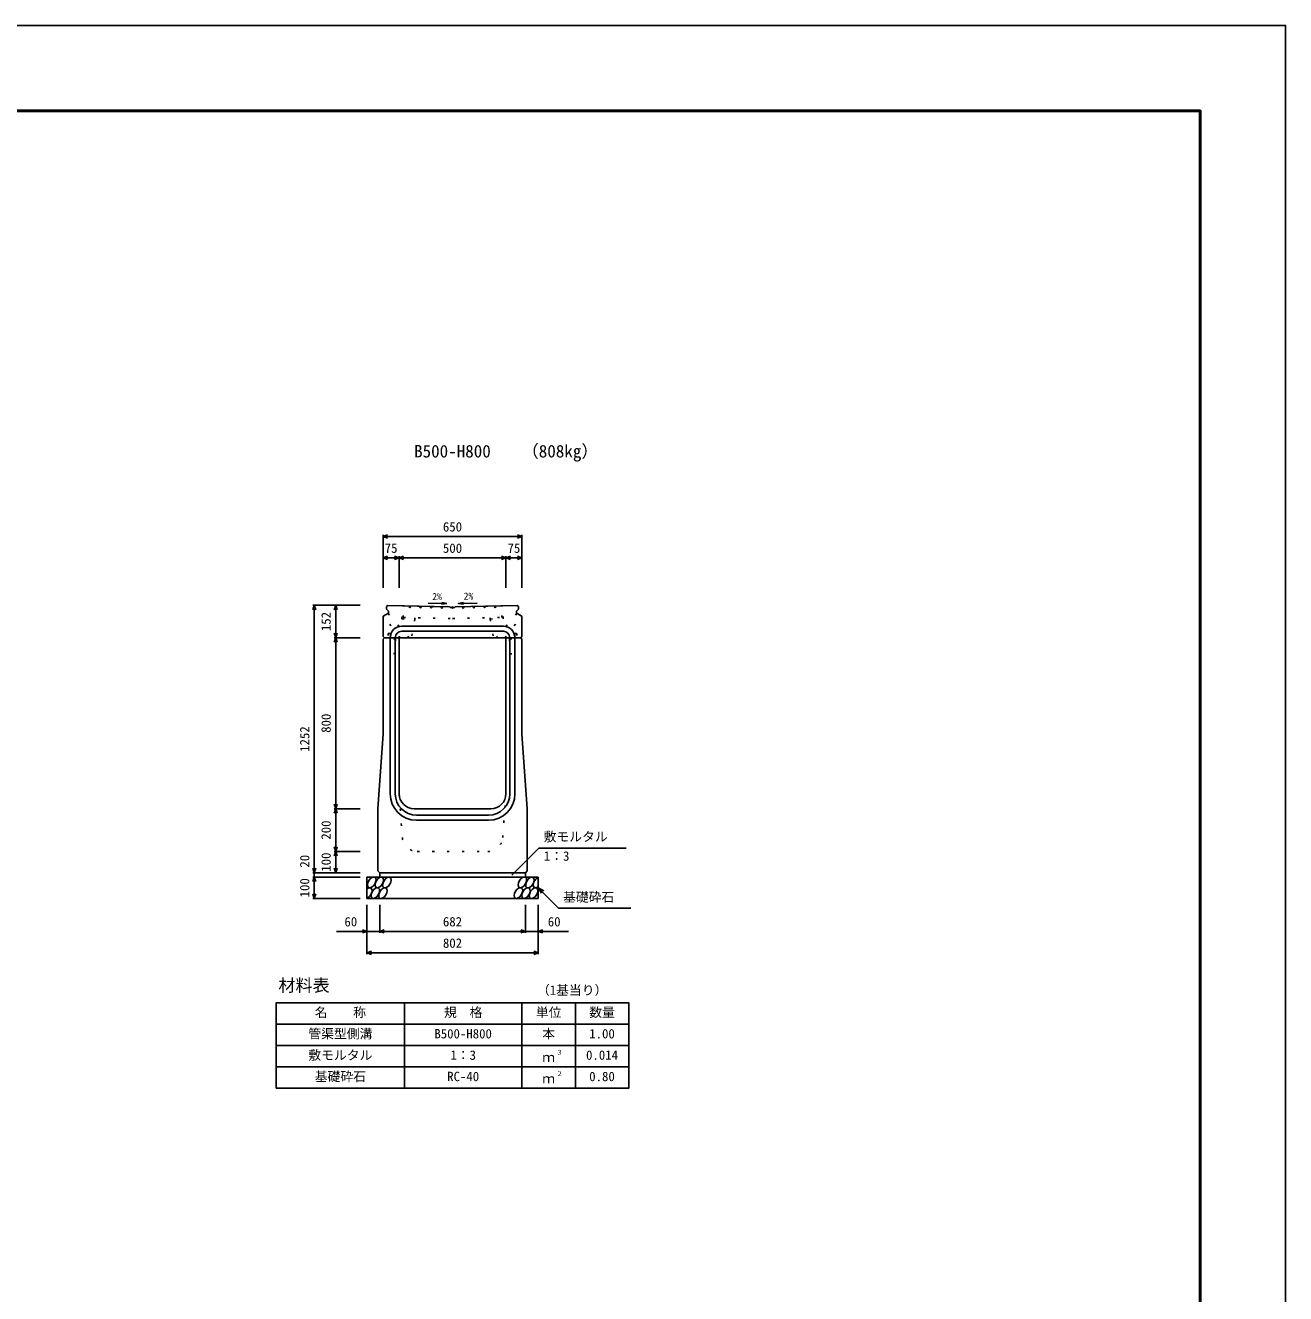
# Model space of a CAD drawing. Units: millimetres, scale not verified. Extents: x -12600 to 12600, y -5940 to 5940.
# Drawn here: x 6700 to 12600, y 5 to 5940 of the extents above; entities that cross this region are included whole.
import ezdxf
from ezdxf.enums import TextEntityAlignment as Align

# ---------------------------------------------------------------- set-up
doc = ezdxf.new("R2010")
doc.units = ezdxf.units.MM
doc.header["$LTSCALE"] = 40
doc.linetypes.add('DOTTED', pattern=[1.75, 0.25, -1.5])
for name, color, linetype, lineweight in [('0-0_DIM', 7, 'Continuous', 25), ('0-1_Defpoints', 5, 'Continuous', 25), ('0-2_HATCH', 6, 'Continuous', 25), ('0-3_HYO', 3, 'Continuous', 25), ('0-4_HYO2', 4, 'Continuous', 25), ('0-5_OUTLINE', 3, 'Continuous', 25), ('0-6_OUTLINE2', 4, 'DOTTED', 25), ('0-7_TXT', 7, 'Continuous', 25), ('0-8_WAKU', 3, 'Continuous', 25)]:
    doc.layers.add(name, color=color, linetype=linetype, lineweight=lineweight)
doc.styles.add('ＭＳ ゴシック', font='')
doc.styles.get('ＭＳ ゴシック').set_extended_font_data('MS Gothic')

msp = doc.modelspace()

# ---------------------------------------------------------------- linework, layer by layer
at = {"layer": '0-0_DIM'}
for p, q in [((8375, 3555.96), (8375, 3308.46)), ((9025, 3548.46), (8375, 3548.46)), ((9025, 3555.96), (9025, 3308.46)), ((8450, 3448.46), (8375, 3448.46)), ((8450, 3455.96), (8450, 3308.46)), ((8450, 3448.46), (8950, 3448.46)), ((8950, 3455.96), (8950, 3308.46)), ((8950, 3448.46), (9025, 3448.46)), ((8045.5, 3226.46), (8268, 3226.46)), ((8053, 3226.46), (8053, 1974.46)), ((8153, 3074.46), (8153, 3226.46)), ((8145.5, 3074.46), (8268, 3074.46)), ((8153, 3074.46), (8153, 2274.46)), ((8145.5, 2274.46), (8268, 2274.46)), ((8153, 2074.46), (8153, 2274.46)), ((8978.11, 1963.65), (9104.34, 2089.89)), ((9104.34, 2089.89), (9512.24, 2089.89)), ((8145.5, 2074.46), (8268, 2074.46)), ((8153, 2074.46), (8153, 1974.46)), ((8045.5, 1974.46), (8268, 1974.46)), ((8053, 1974.46), (8053, 1954.46)), ((8045.5, 1954.46), (8268, 1954.46)), ((8053, 1954.46), (8053, 1854.46)), ((9101, 1904.46), (9196.76, 1808.71)), ((9101, 1904.46), (9126.98, 1889.46)), ((9101, 1904.46), (9116, 1878.48)), ((8045.5, 1854.46), (8268, 1854.46)), ((8299, 1593.1), (8299, 1824.46)), ((8359, 1693.1), (8359, 1824.46)), ((9041, 1693.1), (9041, 1824.46)), ((9101, 1593.1), (9101, 1824.46)), ((9196.76, 1808.71), (9534.31, 1808.71)), ((8299, 1700.6), (8157.21, 1700.6)), ((8299, 1700.6), (8359, 1700.6)), ((8359, 1700.6), (9041, 1700.6)), ((9101, 1700.6), (9041, 1700.6)), ((9101, 1700.6), (9242.79, 1700.6)), ((8299, 1600.6), (9101, 1600.6))]:
    msp.add_line(p, q, dxfattribs=at)
for points in [[(8396.14, 3540.77), (8375, 3548.46), (8396.14, 3556.16)], [(9003.86, 3556.16), (9025, 3548.46), (9003.86, 3540.77)], [(8396.14, 3456.16), (8375, 3448.46), (8396.14, 3440.77)], [(8428.86, 3456.16), (8450, 3448.46), (8428.86, 3440.77)], [(8471.14, 3440.77), (8450, 3448.46), (8471.14, 3456.16)], [(8928.86, 3456.16), (8950, 3448.46), (8928.86, 3440.77)], [(8971.14, 3456.16), (8950, 3448.46), (8971.14, 3440.77)], [(9003.86, 3456.16), (9025, 3448.46), (9003.86, 3440.77)], [(8060.7, 3205.32), (8053, 3226.46), (8045.3, 3205.32)], [(8145.3, 3205.32), (8153, 3226.46), (8160.7, 3205.32)], [(8145.3, 3095.61), (8153, 3074.46), (8160.7, 3095.61)], [(8145.3, 3053.32), (8153, 3074.46), (8160.7, 3053.32)], [(8160.7, 2295.61), (8153, 2274.46), (8145.3, 2295.61)], [(8160.7, 2253.32), (8153, 2274.46), (8145.3, 2253.32)], [(8160.7, 2095.61), (8153, 2074.46), (8145.3, 2095.61)], [(8145.3, 2053.32), (8153, 2074.46), (8160.7, 2053.32)], [(8060.7, 1995.61), (8053, 1974.46), (8045.3, 1995.61)], [(8160.7, 1995.61), (8153, 1974.46), (8145.3, 1995.61)], [(8060.7, 1933.32), (8053, 1954.46), (8045.3, 1933.32)], [(8060.7, 1875.61), (8053, 1854.46), (8045.3, 1875.61)], [(8277.86, 1708.29), (8299, 1700.6), (8277.86, 1692.9)], [(8380.14, 1692.9), (8359, 1700.6), (8380.14, 1708.29)], [(9019.86, 1708.29), (9041, 1700.6), (9019.86, 1692.9)], [(9122.14, 1708.29), (9101, 1700.6), (9122.14, 1692.9)], [(8320.14, 1592.9), (8299, 1600.6), (8320.14, 1608.29)], [(9079.86, 1608.29), (9101, 1600.6), (9079.86, 1592.9)]]:
    msp.add_lwpolyline(points, dxfattribs=at)
at = {"layer": '0-1_Defpoints'}
msp.add_lwpolyline([(-4200, -5940), (12600, -5940), (12600, 5940), (-4200, 5940)], close=True, dxfattribs=at)
at = {"layer": '0-2_HATCH', "linetype": 'DOTTED'}
for p, q in [((8463.38, 3163.18), (8464.6, 3224.17)), ((8464.6, 3224.17), (8700, 3219.46)), ((8469.5, 3169.06), (8470.6, 3224.05)), ((8935.34, 3224.41), (8700, 3219.46)), ((8936.62, 3163.43), (8935.34, 3224.41)), ((8876.64, 3162.17), (8876.51, 3168.16)), ((8876.64, 3162.17), (8936.62, 3163.43))]:
    msp.add_line(p, q, dxfattribs=at)
for points in [[(8469.5, 3169.06), (8700.03, 3164.45), (8930.5, 3169.3), (8929.34, 3224.29)], [(8900.13, 3215.19), (8895.8, 3219.34), (8899.96, 3223.67)], [(8899.96, 3223.67), (8904.28, 3219.51), (8900.13, 3215.19)], [(8463.38, 3163.18), (8523.37, 3161.98), (8523.49, 3167.98)]]:
    msp.add_lwpolyline(points, dxfattribs=at)
for points in [[(8500.04, 3223.46), (8504.2, 3219.14), (8499.87, 3214.98), (8495.71, 3219.31)], [(8550.03, 3222.46), (8554.19, 3218.14), (8549.86, 3213.98), (8545.7, 3218.31)], [(8600.02, 3221.46), (8604.18, 3217.14), (8599.85, 3212.98), (8595.69, 3217.31)], [(8650.01, 3220.46), (8654.17, 3216.14), (8649.84, 3211.98), (8645.68, 3216.31)], [(8700, 3219.46), (8704.24, 3215.22), (8700, 3210.98), (8695.76, 3215.22)], [(8749.99, 3220.51), (8754.32, 3216.36), (8750.16, 3212.03), (8745.83, 3216.19)], [(8800.15, 3213.08), (8795.82, 3217.24), (8799.98, 3221.57), (8804.3, 3217.41)], [(8849.97, 3222.62), (8854.3, 3218.46), (8850.14, 3214.13), (8845.81, 3218.29)]]:
    msp.add_lwpolyline(points, close=True, dxfattribs=at)
at = {"layer": '0-2_HATCH'}
for centre, start_param, end_param in [((8303.3, 1879.46), 3.7419964, 7.318141), ((9098, 1929.46), 0.6666252, 4.1103269)]:
    msp.add_ellipse(centre, major_axis=(14.54, 23.54), ratio=0.5792, start_param=start_param, end_param=end_param, dxfattribs=at)
for centre in [(8321.89, 1929.46), (8338.77, 1879.46), (8357.37, 1929.46), (8374.25, 1879.46), (8392.84, 1929.46), (9008.45, 1879.46), (9027.05, 1929.46), (9043.93, 1879.46), (9062.52, 1929.46), (9079.41, 1879.46)]:
    msp.add_ellipse(centre, major_axis=(14.54, 23.54), ratio=0.5792, dxfattribs=at)
at = {"layer": '0-3_HYO'}
for p, q in [((8475, 1366.36), (8475, 966.36)), ((9025, 1366.36), (9025, 966.36)), ((9275, 1366.36), (9275, 966.36)), ((7875, 1266.36), (9525, 1266.36))]:
    msp.add_line(p, q, dxfattribs=at)
msp.add_lwpolyline([(7875, 966.36), (9525, 966.36), (9525, 1366.36), (7875, 1366.36)], close=True, dxfattribs=at)
at = {"layer": '0-4_HYO2'}
for p, q in [((7875, 1166.36), (9525, 1166.36)), ((7875, 1066.36), (9525, 1066.36))]:
    msp.add_line(p, q, dxfattribs=at)
at = {"layer": '0-5_OUTLINE'}
for p, q in [((8396.68, 3225.53), (8391, 3219.96)), ((8391, 3219.96), (8391, 3208.96)), ((8400, 3198.96), (8391, 3208.96)), ((8396.68, 3225.53), (8688, 3219.7)), ((8688, 3219.7), (8691, 3216.46)), ((8691, 3216.46), (8709, 3216.46)), ((8709, 3216.46), (8712, 3219.72)), ((9000, 3198.96), (9009, 3208.96)), ((9009, 3219.96), (9009, 3208.96)), ((8375, 3175.96), (8400, 3188.96)), ((8375, 3175.96), (8375, 3080.46)), ((8400, 3188.96), (8400, 3198.96)), ((9000, 3188.96), (9000, 3198.96)), ((9025, 3175.96), (9000, 3188.96)), ((9025, 3080.46), (9025, 3175.96)), ((8375, 3080.46), (8381, 3074.46)), ((8375, 3068.46), (8381, 3074.46)), ((8375, 3068.46), (8375, 2624.46)), ((8381, 3074.46), (9019, 3074.46)), ((8450, 3074.46), (8450, 2344.46)), ((8950, 3074.46), (8950, 2344.46)), ((9019, 3074.46), (9025, 3080.46)), ((9019, 3074.46), (9025, 3068.46)), ((9025, 3068.46), (9025, 2624.46)), ((8350, 2274.46), (8375, 2624.46)), ((9050, 2274.46), (9025, 2624.46)), ((8350, 1983.46), (8350, 2274.46)), ((8520, 2274.46), (8880, 2274.46)), ((9050, 2274.46), (9050, 1983.46)), ((8350, 1983.46), (8359, 1974.46)), ((9041, 1974.46), (8359, 1974.46)), ((8359, 1974.46), (8359, 1954.46)), ((9041, 1974.46), (9050, 1983.46)), ((9041, 1974.46), (9041, 1954.46)), ((8299, 1954.46), (9101, 1954.46)), ((8299, 1854.46), (8299, 1954.46)), ((9101, 1854.46), (9101, 1954.46)), ((8299, 1854.46), (9101, 1854.46))]:
    msp.add_line(p, q, dxfattribs=at)
msp.add_lwpolyline([(8712, 3219.72), (9003, 3225.84), (9009, 3219.96)], dxfattribs=at)
for centre, start, end in [((8520, 2344.46), 180, 270), ((8880, 2344.46), 270, 0)]:
    msp.add_arc(centre, 70, start, end, dxfattribs=at)
at = {"layer": '0-6_OUTLINE2'}
for p, q in [((8454.23, 3074.46), (8376.63, 3176.81)), ((8398.51, 3188.19), (8496.88, 3074.46)), ((8523.36, 3162.17), (8508.5, 3074.46)), ((8876.64, 3162.17), (8891.5, 3074.46)), ((9001.49, 3188.19), (8903.12, 3074.46)), ((8945.77, 3074.46), (9023.37, 3176.81)), ((8399, 3094.96), (8411, 3094.96)), ((8399, 3094.96), (8399, 3069.96)), ((8411, 3094.96), (8411, 3069.96)), ((8989, 3094.46), (9001, 3094.46)), ((8989, 3094.46), (8989, 3069.46)), ((9001, 3094.46), (9001, 3069.46)), ((8433, 3069.96), (8376.5, 3069.96)), ((8433, 3069.96), (8433, 2999.96)), ((8967, 3069.46), (9024, 3069.46)), ((8433, 2999.96), (8375, 2999.96)), ((8450, 2344.46), (8465.2, 2139.29)), ((8934.8, 2139.29), (8950, 2344.46)), ((8535.01, 2074.46), (8864.99, 2074.46))]:
    msp.add_line(p, q, dxfattribs=at)
at = {"layer": '0-6_OUTLINE2', "linetype": 'Continuous'}
for p, q in [((8462, 3128.46), (8938, 3128.46)), ((8462, 3104.46), (8938, 3104.46)), ((8408, 3074.46), (8408, 2344.46)), ((8432, 3074.46), (8432, 2344.46)), ((8968, 3074.46), (8968, 2344.46)), ((8992, 3074.46), (8992, 2344.46)), ((8532, 2244.46), (8868, 2244.46)), ((8532, 2220.46), (8868, 2220.46))]:
    msp.add_line(p, q, dxfattribs=at)
at = {"layer": '0-6_OUTLINE2'}
msp.add_lwpolyline([(8967, 3069.46), (8967, 2999.46), (9025, 2999.46)], dxfattribs=at)
at = {"layer": '0-6_OUTLINE2', "linetype": 'Continuous'}
for centre, radius, start, end in [((8462, 3074.46), 54, 90, 180), ((8462, 3074.46), 30, 90, 180), ((8938, 3074.46), 54, 0, 90), ((8938, 3074.46), 30, 0, 90), ((8532, 2344.46), 124, 180, 270), ((8532, 2344.46), 100, 180, 270), ((8868, 2344.46), 100, 270, 0), ((8868, 2344.46), 124, 270, 0)]:
    msp.add_arc(centre, radius, start, end, dxfattribs=at)
at = {"layer": '0-6_OUTLINE2'}
for centre, start, end in [((8535.01, 2144.46), 184.23639, 270), ((8864.99, 2144.46), 270, 355.76361)]:
    msp.add_arc(centre, 70, start, end, dxfattribs=at)
at = {"layer": '0-7_TXT'}
for p, q in [((8585.37, 3235.89), (8672.78, 3235.04)), ((8672.78, 3235.04), (8649.11, 3231.1)), ((8672.78, 3235.04), (8649.19, 3239.44)), ((8727.27, 3235.21), (8750.95, 3231.27))]:
    msp.add_line(p, q, dxfattribs=at)
msp.add_lwpolyline([(8815.15, 3236.07), (8727.27, 3235.21), (8750.86, 3239.61)], dxfattribs=at)
at = {"layer": '0-8_WAKU', "lineweight": 50}
msp.add_lwpolyline([(-3800, -5540), (12200, -5540), (12200, 5540), (-3800, 5540)], close=True, dxfattribs=at)

# ---------------------------------------------------------------- texts
at = {"layer": '0-0_DIM', "style": 'ＭＳ ゴシック'}
for s, p in [('650', (8655, 3558.46)), ('75', (8382.5, 3458.46)), ('500', (8655, 3458.46)), ('75', (8957.5, 3458.46)), ('敷モルタル', (9126.38, 2108.62)), ('1：3', (9127.38, 2017.93)), ('基礎砕石', (9217.32, 1825.88)), ('60', (8194, 1710.6)), ('682', (8655, 1710.6)), ('60', (9146, 1710.6)), ('802', (8655, 1610.6))]:
    msp.add_text(s, height=43.99, dxfattribs=at).set_placement(p, align=Align.BOTTOM_LEFT)
for s, p in [('152', (8143, 3105.46)), ('800', (8143, 2629.46)), ('1252', (8043, 2540.46)), ('200', (8143, 2129.46)), ('20', (8043, 1998.78)), ('100', (8143, 1979.46)), ('100', (8043, 1859.46))]:
    msp.add_text(s, height=43.99, rotation=90, dxfattribs=at).set_placement(p, align=Align.BOTTOM_LEFT)
at = {"layer": '0-7_TXT', "style": 'ＭＳ ゴシック'}
for s, height, p in [('B500-H800', 58.65, (8520, 3900.44)), ('（808kg）', 58.65, (9023.7, 3900.44)), ('2%', 32.99, (8605.21, 3240.99)), ('2%', 32.99, (8752.05, 3242.85)), ('材料表', 58.65, (7885, 1401.36)), ('（1基当り）', 43.99, (9095, 1390.36)), ('名\u3000\u3000称', 43.99, (8055, 1286.36)), ('規\u3000格', 43.99, (8660, 1286.36)), ('単位', 43.99, (9090, 1286.36)), ('数量', 43.99, (9340, 1286.36)), ('管渠型側溝', 43.99, (8025, 1186.36)), ('本', 43.99, (9120, 1186.36)), ('B500-H800', 43.99, (8615, 1186.36)), ('1.00', 43.99, (9340, 1186.36)), ('敷モルタル', 43.99, (8025, 1086.36)), ('1：3', 43.99, (8690, 1086.36)), ('３', 21.99, (9185.54, 1116.73)), ('0.014', 43.99, (9325, 1086.36)), ('ｍ', 43.99, (9120, 1076.36)), ('基礎砕石', 43.99, (8055, 986.36)), ('RC-40', 43.99, (8675, 986.36)), ('ｍ', 43.99, (9120, 976.36)), ('２', 21.99, (9185.54, 1016.73)), ('0.80', 43.99, (9340, 986.36))]:
    msp.add_text(s, height=height, dxfattribs=at).set_placement(p, align=Align.BOTTOM_LEFT)

doc.saveas('drawing.dxf')
